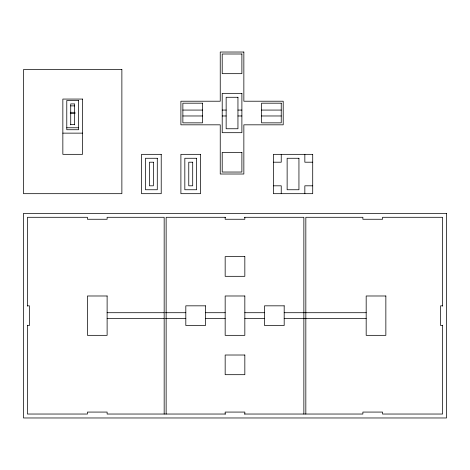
<?xml version="1.0" encoding="UTF-8"?>
<svg xmlns="http://www.w3.org/2000/svg" width="470" height="470" viewBox="0 0 470 470"><rect width="100%" height="100%" fill="white"/><g stroke="black" fill="none" stroke-linecap="round" stroke-linejoin="round"><path stroke-width="0.7" d="M70.717 105.879L74.654 105.879M182.865 110.068L202.535 110.068M222.21 110.068L226.146 110.068M237.949 110.068L241.886 110.068M261.561 110.068L281.236 110.068M70.253 112.306L75.118 112.306M70.253 113.44L75.118 113.44M182.865 115.973L202.535 115.973M222.21 115.973L226.146 115.973M237.949 115.973L241.886 115.973M261.561 115.973L281.236 115.973M70.717 124.356L74.654 124.356M66.781 127.764L78.59 127.764M62.851 133.139L82.526 133.139M273.364 162.203L281.236 162.203L281.236 154.336M312.714 162.203L304.842 162.203L304.842 154.336M273.364 185.814L281.236 185.814L281.236 193.681M312.714 185.814L304.842 185.814L304.842 193.681M225.477 217.293L166.139 217.293L166.139 414.035M244.523 217.293L303.861 217.293L303.861 414.035M27.436 305.829L29.404 305.829L29.404 325.504L27.436 325.504M442.564 305.829L440.596 305.829L440.596 325.504L442.564 325.504M107.119 312.714L164.171 312.714M165.411 312.714L185.814 312.714M205.49 312.714L225.165 312.714M244.835 312.714L264.51 312.714M284.186 312.714L366.177 312.714M107.119 318.619L164.171 318.619M165.411 318.619L185.814 318.619M205.49 318.619L225.165 318.619M244.835 318.619L264.51 318.619M284.186 318.619L366.177 318.619M225.477 414.035L107.119 414.035L107.119 412.072L87.444 412.072L87.444 414.035L27.436 414.035L27.436 325.211M244.523 414.035L362.881 414.035L362.881 412.072L382.556 412.072L382.556 414.035L442.564 414.035L442.564 325.211M442.564 306.123L442.564 217.293L382.556 217.293L382.556 219.261L362.881 219.261L362.881 217.293L305.829 217.293L305.829 414.035M244.835 217.293L244.835 219.261L225.165 219.261L225.165 217.293M244.835 414.035L244.835 412.072L225.165 412.072L225.165 414.035M164.171 414.035L164.171 217.293L107.119 217.293L107.119 219.261L87.444 219.261L87.444 217.293L27.436 217.293L27.436 306.123M74.654 124.861L74.654 103.911L70.717 103.911L70.717 124.861M243.854 52.029L220.242 52.029L220.242 101.215L180.897 101.215L180.897 124.826L220.242 124.826L220.242 174.012L243.854 174.012L243.854 124.826L283.204 124.826L283.204 101.215L243.854 101.215L243.854 52.029M241.886 53.997L222.21 53.997L222.21 73.672L241.886 73.672L241.886 53.997M121.871 69.548L23.5 69.548L23.5 193.681L121.871 193.681L121.871 69.548M241.886 93.342L222.21 93.342L222.21 132.693L241.886 132.693L241.886 93.342M237.949 97.278L226.146 97.278L226.146 128.757L237.949 128.757L237.949 97.278M82.526 99.064L62.851 99.064L62.851 154.336L82.526 154.336L82.526 99.064M78.59 100.504L66.781 100.504L66.781 129.732L78.59 129.732L78.59 100.504M202.535 103.183L182.865 103.183L182.865 122.858L202.535 122.858L202.535 103.183M281.236 103.183L261.561 103.183L261.561 122.858L281.236 122.858L281.236 103.183M241.886 152.368L222.21 152.368L222.21 172.043L241.886 172.043L241.886 152.368M161.222 154.336L141.546 154.336L141.546 193.681L161.222 193.681L161.222 154.336M200.572 154.336L180.897 154.336L180.897 193.681L200.572 193.681L200.572 154.336M312.714 154.336L273.364 154.336L273.364 193.681L312.714 193.681L312.714 154.336M157.286 158.272L145.483 158.272L145.483 189.751L157.286 189.751L157.286 158.272M196.636 158.272L184.828 158.272L184.828 189.751L196.636 189.751L196.636 158.272M298.943 158.272L287.135 158.272L287.135 189.751L298.943 189.751L298.943 158.272M153.349 162.203L149.419 162.203L149.419 185.814L153.349 185.814L153.349 162.203M192.7 162.203L188.764 162.203L188.764 185.814L192.7 185.814L192.7 162.203M446.5 213.357L23.5 213.357L23.5 417.971L446.5 417.971L446.5 213.357M244.835 256.644L225.165 256.644L225.165 276.319L244.835 276.319L244.835 256.644M107.119 295.988L87.444 295.988L87.444 335.339L107.119 335.339L107.119 295.988M244.835 295.988L225.165 295.988L225.165 335.339L244.835 335.339L244.835 295.988M385.852 295.988L366.177 295.988L366.177 335.339L385.852 335.339L385.852 295.988M205.49 305.829L185.814 305.829L185.814 325.504L205.49 325.504L205.49 305.829M284.186 305.829L264.51 305.829L264.51 325.504L284.186 325.504L284.186 305.829M244.835 355.014L225.165 355.014L225.165 374.69L244.835 374.69L244.835 355.014"/></g></svg>
